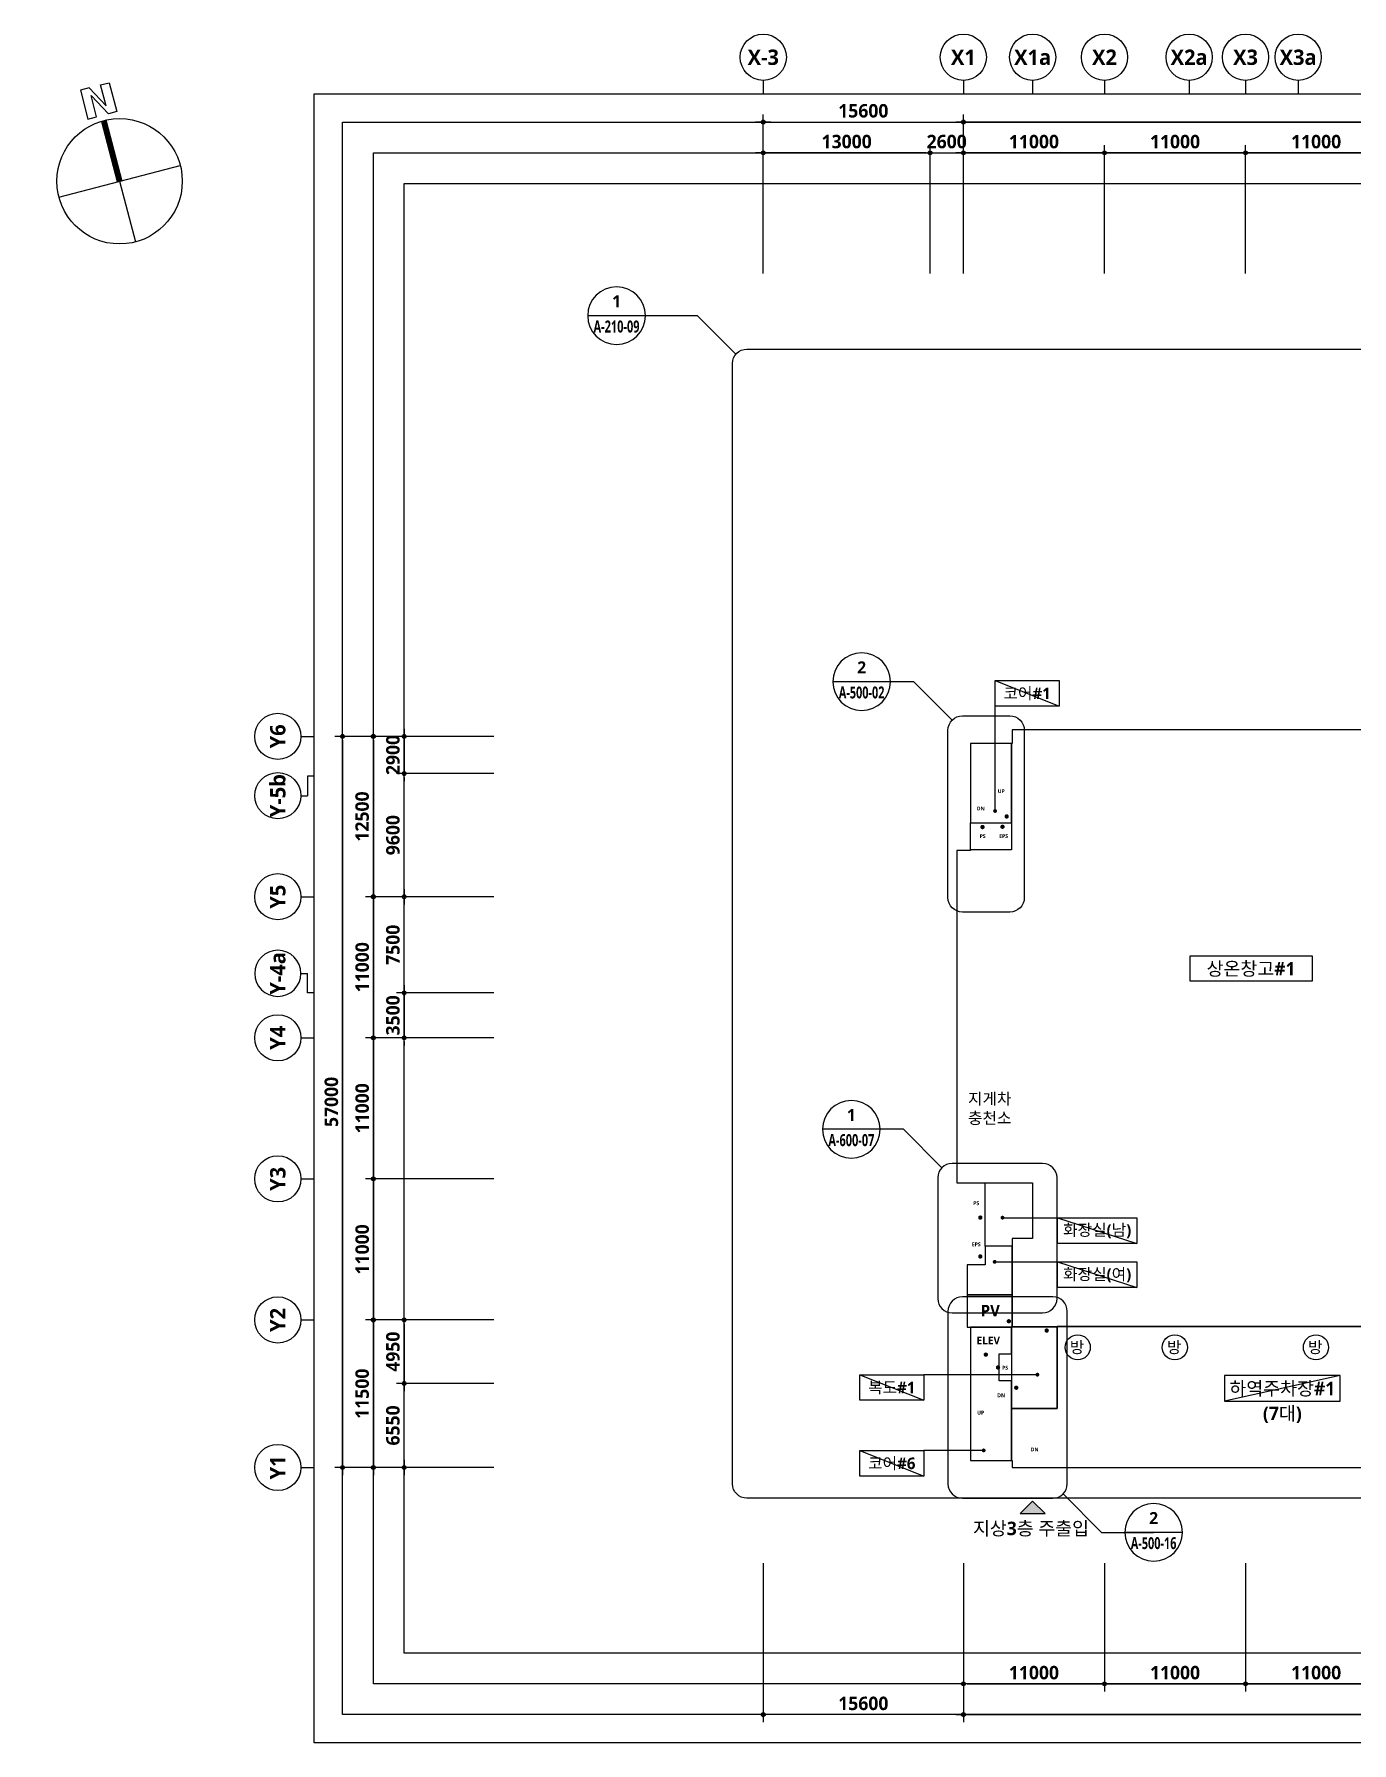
# Model space of a CAD drawing. Header units: millimetres. Extents: x 262941 to 188694772, y -170559 to 426415924.
# Drawn here: x 766941 to 869665, y 36445 to 169666 of the extents above; entities that cross this region are included whole.
import ezdxf
from ezdxf.enums import TextEntityAlignment as Align

# ---------------------------------------------------------------- set-up
doc = ezdxf.new("R2010")
doc.units = ezdxf.units.MM
doc.header["$LTSCALE"] = 400
doc.header["$MEASUREMENT"] = 0
doc.header["$PDSIZE"] = -10
doc.layers.get('0').update_dxf_attribs({"linetype": 'CONTINUOUS'})
doc.layers.get('Defpoints').update_dxf_attribs({"color": 153, "linetype": 'CONTINUOUS'})
for name, color, linetype in [('A-ANNO-ENT', 1, 'CONTINUOUS'), ('A-ANNO-GRA1', 7, 'CONTINUOUS'), ('A-ANNO-SYMB', 7, 'CONTINUOUS'), ('A-ANNO-TEXT1', 7, 'CONTINUOUS'), ('A-ANNO-TEXT2', 3, 'CONTINUOUS'), ('A-FLOR-MARK-ARCH', 1, 'CONTINUOUS'), ('A-ST-AXIS-BUB', 7, 'CONTINUOUS'), ('A-ST-AXIS-DIM', 7, 'CONTINUOUS'), ('AA-MKXS', 3, 'CONTINUOUS'), ('AA-MKXX', 3, 'CONTINUOUS'), ('X-SEC-종$0$A-ST-AXIS-BUB', 7, 'CONTINUOUS')]:
    doc.layers.add(name, color=color, linetype=linetype)
doc.layers.add('Defpoint', color=161, linetype='CONTINUOUS', plot=False)
doc.layers.add('면적', color=210, linetype='CONTINUOUS', plot=False)
doc.styles.add('2020음성 1차', font='')
doc.styles.add('SAMOO', font='romans.shx', dxfattribs={"bigfont": 'whgtxt.shx'})
doc.styles.add('SH_대대리576', font='')
doc.styles.add('SH_진천_나눔', font='')
doc.styles.get('2020음성 1차').set_extended_font_data('NanumGothic', bold=True)
doc.styles.get('SH_대대리576').set_extended_font_data('NanumGothic', bold=True)
doc.styles.get('SH_진천_나눔').set_extended_font_data('NanumGothic', bold=True)
doc.dimstyles.new('SHP 600', dxfattribs={"dimscale": 300, "dimtxt": 3.5, "dimasz": 1, "dimexe": 2, "dimexo": 2, "dimgap": 1, "dimtad": 1, "dimdec": 0, "dimzin": 0, "dimdsep": 46, "dimtxsty": 'SH_대대리576', "dimblk": 'DIMDOT', "dimcen": 0.09, "dimclrt": 3, "dimadec": 0, "dimazin": 1, "dimtfac": 1, "dimtdec": 0, "dimtix": 1, "dimtmove": 2, "dimatfit": 0, "dimldrblk": 'DIMDOT', "dimfxl": 1, "dimtolj": 1, "dimtzin": 0, "dimarcsym": 0})

# ---------------------------------------------------------------- blocks, each defined once
blk = doc.blocks.new('DIMDOT')
at = {"color": 0}
blk.add_line((-2, 0), (2, 0), dxfattribs=at)
for radius in [0.5, 0.25]:
    blk.add_circle((0, 0), radius, dxfattribs=at)
blk = doc.blocks.new('*D15')
at = {"layer": 'A-ST-AXIS-DIM', "color": 0, "lineweight": -2, "transparency": 16777216}
for p, q in [((839382, 151016), (839382, 163416)), ((944682, 162816), (839682, 162816)), ((944982, 151016), (944982, 163416))]:
    blk.add_line(p, q, dxfattribs=at)
at = {"layer": 'Defpoints', "color": 0, "transparency": 16777216}
for p in [(839382, 162816), (839382, 150416), (944982, 150416)]:
    blk.add_point(p, dxfattribs=at)
at = {"layer": 'A-ST-AXIS-DIM', "color": 0, "lineweight": -2, "transparency": 16777216, "xscale": 300, "yscale": 300, "zscale": 300, "rotation": 180}
blk.add_blockref('DIMDOT', (839382, 162816), dxfattribs=at)
at = {"layer": 'A-ST-AXIS-DIM', "color": 0, "lineweight": -2, "transparency": 16777216, "xscale": 300, "yscale": 300, "zscale": 300}
blk.add_blockref('DIMDOT', (944982, 162816), dxfattribs=at)
at = {"layer": 'A-ST-AXIS-DIM', "color": 3, "transparency": 16777216, "insert": (892182, 163687), "char_height": 1050, "attachment_point": 5, "style": 'SH_대대리576'}
blk.add_mtext('\\A1;105600', dxfattribs=at)
blk = doc.blocks.new('*D16')
at = {"layer": 'A-ST-AXIS-DIM', "color": 0, "lineweight": -2, "transparency": 16777216}
for p, q in [((839382, 151016), (839382, 161016)), ((850082, 160416), (839682, 160416)), ((850382, 151016), (850382, 161016))]:
    blk.add_line(p, q, dxfattribs=at)
at = {"layer": 'Defpoints', "color": 0, "transparency": 16777216}
for p in [(839382, 160416), (839382, 150416), (850382, 150416)]:
    blk.add_point(p, dxfattribs=at)
at = {"layer": 'A-ST-AXIS-DIM', "color": 0, "lineweight": -2, "transparency": 16777216, "xscale": 300, "yscale": 300, "zscale": 300, "rotation": 180}
blk.add_blockref('DIMDOT', (839382, 160416), dxfattribs=at)
at = {"layer": 'A-ST-AXIS-DIM', "color": 0, "lineweight": -2, "transparency": 16777216, "xscale": 300, "yscale": 300, "zscale": 300}
blk.add_blockref('DIMDOT', (850382, 160416), dxfattribs=at)
at = {"layer": 'A-ST-AXIS-DIM', "color": 3, "transparency": 16777216, "insert": (844882, 161283), "char_height": 1050, "attachment_point": 5, "style": 'SH_대대리576'}
blk.add_mtext('\\A1;11000', dxfattribs=at)
blk = doc.blocks.new('*D17')
at = {"layer": 'A-ST-AXIS-DIM', "color": 0, "lineweight": -2, "transparency": 16777216}
for p, q in [((850382, 151016), (850382, 161016)), ((861082, 160416), (850682, 160416)), ((861382, 151016), (861382, 161016))]:
    blk.add_line(p, q, dxfattribs=at)
at = {"layer": 'Defpoints', "color": 0, "transparency": 16777216}
for p in [(850382, 160416), (850382, 150416), (861382, 150416)]:
    blk.add_point(p, dxfattribs=at)
at = {"layer": 'A-ST-AXIS-DIM', "color": 0, "lineweight": -2, "transparency": 16777216, "xscale": 300, "yscale": 300, "zscale": 300, "rotation": 180}
blk.add_blockref('DIMDOT', (850382, 160416), dxfattribs=at)
at = {"layer": 'A-ST-AXIS-DIM', "color": 0, "lineweight": -2, "transparency": 16777216, "xscale": 300, "yscale": 300, "zscale": 300}
blk.add_blockref('DIMDOT', (861382, 160416), dxfattribs=at)
at = {"layer": 'A-ST-AXIS-DIM', "color": 3, "transparency": 16777216, "insert": (855882, 161283), "char_height": 1050, "attachment_point": 5, "style": 'SH_대대리576'}
blk.add_mtext('\\A1;11000', dxfattribs=at)
blk = doc.blocks.new('*D18')
at = {"layer": 'A-ST-AXIS-DIM', "color": 0, "lineweight": -2, "transparency": 16777216}
for p, q in [((861382, 151016), (861382, 161016)), ((872082, 160416), (861682, 160416)), ((872382, 151016), (872382, 161016))]:
    blk.add_line(p, q, dxfattribs=at)
at = {"layer": 'Defpoints', "color": 0, "transparency": 16777216}
for p in [(861382, 160416), (861382, 150416), (872382, 150416)]:
    blk.add_point(p, dxfattribs=at)
at = {"layer": 'A-ST-AXIS-DIM', "color": 0, "lineweight": -2, "transparency": 16777216, "xscale": 300, "yscale": 300, "zscale": 300, "rotation": 180}
blk.add_blockref('DIMDOT', (861382, 160416), dxfattribs=at)
at = {"layer": 'A-ST-AXIS-DIM', "color": 0, "lineweight": -2, "transparency": 16777216, "xscale": 300, "yscale": 300, "zscale": 300}
blk.add_blockref('DIMDOT', (872382, 160416), dxfattribs=at)
at = {"layer": 'A-ST-AXIS-DIM', "color": 3, "transparency": 16777216, "insert": (866882, 161283), "char_height": 1050, "attachment_point": 5, "style": 'SH_대대리576'}
blk.add_mtext('\\A1;11000', dxfattribs=at)
blk = doc.blocks.new('*D43')
at = {"layer": 'A-ST-AXIS-DIM', "color": 0, "lineweight": -2, "transparency": 16777216}
for p, q in [((802782, 114916), (790382, 114916)), ((790982, 114616), (790982, 58216)), ((802782, 57916), (790382, 57916))]:
    blk.add_line(p, q, dxfattribs=at)
at = {"layer": 'Defpoints', "color": 0, "transparency": 16777216}
for p in [(803382, 114916), (790982, 57916), (803382, 57916)]:
    blk.add_point(p, dxfattribs=at)
at = {"layer": 'A-ST-AXIS-DIM', "color": 0, "lineweight": -2, "transparency": 16777216, "xscale": 300, "yscale": 300, "zscale": 300}
for p, rotation in [((790982, 114916), 90), ((790982, 57916), 270)]:
    blk.add_blockref('DIMDOT', p, dxfattribs=dict(at, rotation=rotation))
at = {"layer": 'A-ST-AXIS-DIM', "color": 3, "transparency": 16777216, "insert": (790113, 86416), "char_height": 1050, "attachment_point": 5, "rotation": 90, "style": 'SH_대대리576'}
blk.add_mtext('\\A1;57000', dxfattribs=at)
blk = doc.blocks.new('*D44')
at = {"layer": 'A-ST-AXIS-DIM', "color": 0, "lineweight": -2, "transparency": 16777216}
for p, q in [((802782, 69416), (792782, 69416)), ((793382, 69116), (793382, 58216)), ((802782, 57916), (792782, 57916))]:
    blk.add_line(p, q, dxfattribs=at)
at = {"layer": 'Defpoints', "color": 0, "transparency": 16777216}
for p in [(803382, 69416), (793382, 57916), (803382, 57916)]:
    blk.add_point(p, dxfattribs=at)
at = {"layer": 'A-ST-AXIS-DIM', "color": 0, "lineweight": -2, "transparency": 16777216, "xscale": 300, "yscale": 300, "zscale": 300}
for p, rotation in [((793382, 69416), 90), ((793382, 57916), 270)]:
    blk.add_blockref('DIMDOT', p, dxfattribs=dict(at, rotation=rotation))
at = {"layer": 'A-ST-AXIS-DIM', "color": 3, "transparency": 16777216, "insert": (792513, 63666), "char_height": 1050, "attachment_point": 5, "rotation": 90, "style": 'SH_대대리576'}
blk.add_mtext('\\A1;11500', dxfattribs=at)
blk = doc.blocks.new('*D45')
at = {"layer": 'A-ST-AXIS-DIM', "color": 0, "lineweight": -2, "transparency": 16777216}
for p, q in [((802782, 80416), (792782, 80416)), ((793382, 80116), (793382, 69716)), ((802782, 69416), (792782, 69416))]:
    blk.add_line(p, q, dxfattribs=at)
at = {"layer": 'Defpoints', "color": 0, "transparency": 16777216}
for p in [(803382, 80416), (793382, 69416), (803382, 69416)]:
    blk.add_point(p, dxfattribs=at)
at = {"layer": 'A-ST-AXIS-DIM', "color": 0, "lineweight": -2, "transparency": 16777216, "xscale": 300, "yscale": 300, "zscale": 300}
for p, rotation in [((793382, 80416), 90), ((793382, 69416), 270)]:
    blk.add_blockref('DIMDOT', p, dxfattribs=dict(at, rotation=rotation))
at = {"layer": 'A-ST-AXIS-DIM', "color": 3, "transparency": 16777216, "insert": (792515, 74916), "char_height": 1050, "attachment_point": 5, "rotation": 90, "style": 'SH_대대리576'}
blk.add_mtext('\\A1;11000', dxfattribs=at)
blk = doc.blocks.new('*D46')
at = {"layer": 'A-ST-AXIS-DIM', "color": 0, "lineweight": -2, "transparency": 16777216}
for p, q in [((802782, 91416), (792782, 91416)), ((793382, 91116), (793382, 80716)), ((802782, 80416), (792782, 80416))]:
    blk.add_line(p, q, dxfattribs=at)
at = {"layer": 'Defpoints', "color": 0, "transparency": 16777216}
for p in [(803382, 91416), (793382, 80416), (803382, 80416)]:
    blk.add_point(p, dxfattribs=at)
at = {"layer": 'A-ST-AXIS-DIM', "color": 0, "lineweight": -2, "transparency": 16777216, "xscale": 300, "yscale": 300, "zscale": 300}
for p, rotation in [((793382, 91416), 90), ((793382, 80416), 270)]:
    blk.add_blockref('DIMDOT', p, dxfattribs=dict(at, rotation=rotation))
at = {"layer": 'A-ST-AXIS-DIM', "color": 3, "transparency": 16777216, "insert": (792515, 85916), "char_height": 1050, "attachment_point": 5, "rotation": 90, "style": 'SH_대대리576'}
blk.add_mtext('\\A1;11000', dxfattribs=at)
blk = doc.blocks.new('*D47')
at = {"layer": 'A-ST-AXIS-DIM', "color": 0, "lineweight": -2, "transparency": 16777216}
for p, q in [((802782, 102416), (792782, 102416)), ((793382, 102116), (793382, 91716)), ((802782, 91416), (792782, 91416))]:
    blk.add_line(p, q, dxfattribs=at)
at = {"layer": 'Defpoints', "color": 0, "transparency": 16777216}
for p in [(803382, 102416), (793382, 91416), (803382, 91416)]:
    blk.add_point(p, dxfattribs=at)
at = {"layer": 'A-ST-AXIS-DIM', "color": 0, "lineweight": -2, "transparency": 16777216, "xscale": 300, "yscale": 300, "zscale": 300}
for p, rotation in [((793382, 102416), 90), ((793382, 91416), 270)]:
    blk.add_blockref('DIMDOT', p, dxfattribs=dict(at, rotation=rotation))
at = {"layer": 'A-ST-AXIS-DIM', "color": 3, "transparency": 16777216, "insert": (792515, 96916), "char_height": 1050, "attachment_point": 5, "rotation": 90, "style": 'SH_대대리576'}
blk.add_mtext('\\A1;11000', dxfattribs=at)
blk = doc.blocks.new('*D48')
at = {"layer": 'A-ST-AXIS-DIM', "color": 0, "lineweight": -2, "transparency": 16777216}
for p, q in [((802782, 114916), (792782, 114916)), ((793382, 114616), (793382, 102716)), ((802782, 102416), (792782, 102416))]:
    blk.add_line(p, q, dxfattribs=at)
at = {"layer": 'Defpoints', "color": 0, "transparency": 16777216}
for p in [(803382, 114916), (793382, 102416), (803382, 102416)]:
    blk.add_point(p, dxfattribs=at)
at = {"layer": 'A-ST-AXIS-DIM', "color": 0, "lineweight": -2, "transparency": 16777216, "xscale": 300, "yscale": 300, "zscale": 300}
for p, rotation in [((793382, 114916), 90), ((793382, 102416), 270)]:
    blk.add_blockref('DIMDOT', p, dxfattribs=dict(at, rotation=rotation))
at = {"layer": 'A-ST-AXIS-DIM', "color": 3, "transparency": 16777216, "insert": (792511, 108666), "char_height": 1050, "attachment_point": 5, "rotation": 90, "style": 'SH_대대리576'}
blk.add_mtext('\\A1;12500', dxfattribs=at)
blk = doc.blocks.new('*D132')
at = {"layer": 'A-ST-AXIS-DIM', "color": 0, "lineweight": -2, "transparency": 16777216}
for p, q in [((839382, 50445), (839382, 40445)), ((850382, 50445), (850382, 40445)), ((839682, 41045), (850082, 41045))]:
    blk.add_line(p, q, dxfattribs=at)
at = {"layer": 'Defpoints', "color": 0, "transparency": 16777216}
for p in [(839382, 51045), (850382, 51045), (850382, 41045)]:
    blk.add_point(p, dxfattribs=at)
at = {"layer": 'A-ST-AXIS-DIM', "color": 0, "lineweight": -2, "transparency": 16777216, "xscale": 300, "yscale": 300, "zscale": 300, "rotation": 180}
blk.add_blockref('DIMDOT', (839382, 41045), dxfattribs=at)
at = {"layer": 'A-ST-AXIS-DIM', "color": 0, "lineweight": -2, "transparency": 16777216, "xscale": 300, "yscale": 300, "zscale": 300}
blk.add_blockref('DIMDOT', (850382, 41045), dxfattribs=at)
at = {"layer": 'A-ST-AXIS-DIM', "color": 3, "transparency": 16777216, "insert": (844882, 41912), "char_height": 1050, "attachment_point": 5, "style": 'SH_대대리576'}
blk.add_mtext('\\A1;11000', dxfattribs=at)
blk = doc.blocks.new('*D133')
at = {"layer": 'A-ST-AXIS-DIM', "color": 0, "lineweight": -2, "transparency": 16777216}
for p, q in [((850382, 50445), (850382, 40445)), ((861382, 50445), (861382, 40445)), ((850682, 41045), (861082, 41045))]:
    blk.add_line(p, q, dxfattribs=at)
at = {"layer": 'Defpoints', "color": 0, "transparency": 16777216}
for p in [(850382, 51045), (861382, 51045), (861382, 41045)]:
    blk.add_point(p, dxfattribs=at)
at = {"layer": 'A-ST-AXIS-DIM', "color": 0, "lineweight": -2, "transparency": 16777216, "xscale": 300, "yscale": 300, "zscale": 300, "rotation": 180}
blk.add_blockref('DIMDOT', (850382, 41045), dxfattribs=at)
at = {"layer": 'A-ST-AXIS-DIM', "color": 0, "lineweight": -2, "transparency": 16777216, "xscale": 300, "yscale": 300, "zscale": 300}
blk.add_blockref('DIMDOT', (861382, 41045), dxfattribs=at)
at = {"layer": 'A-ST-AXIS-DIM', "color": 3, "transparency": 16777216, "insert": (855882, 41912), "char_height": 1050, "attachment_point": 5, "style": 'SH_대대리576'}
blk.add_mtext('\\A1;11000', dxfattribs=at)
blk = doc.blocks.new('*D134')
at = {"layer": 'A-ST-AXIS-DIM', "color": 0, "lineweight": -2, "transparency": 16777216}
for p, q in [((861382, 50445), (861382, 40445)), ((872382, 50445), (872382, 40445)), ((861682, 41045), (872082, 41045))]:
    blk.add_line(p, q, dxfattribs=at)
at = {"layer": 'Defpoints', "color": 0, "transparency": 16777216}
for p in [(861382, 51045), (872382, 51045), (872382, 41045)]:
    blk.add_point(p, dxfattribs=at)
at = {"layer": 'A-ST-AXIS-DIM', "color": 0, "lineweight": -2, "transparency": 16777216, "xscale": 300, "yscale": 300, "zscale": 300, "rotation": 180}
blk.add_blockref('DIMDOT', (861382, 41045), dxfattribs=at)
at = {"layer": 'A-ST-AXIS-DIM', "color": 0, "lineweight": -2, "transparency": 16777216, "xscale": 300, "yscale": 300, "zscale": 300}
blk.add_blockref('DIMDOT', (872382, 41045), dxfattribs=at)
at = {"layer": 'A-ST-AXIS-DIM', "color": 3, "transparency": 16777216, "insert": (866882, 41912), "char_height": 1050, "attachment_point": 5, "style": 'SH_대대리576'}
blk.add_mtext('\\A1;11000', dxfattribs=at)
blk = doc.blocks.new('*D141')
at = {"layer": 'A-ST-AXIS-DIM', "color": 0, "lineweight": -2, "transparency": 16777216}
for p, q in [((839382, 50445), (839382, 38045)), ((938382, 50445), (938382, 38045)), ((839682, 38645), (938082, 38645))]:
    blk.add_line(p, q, dxfattribs=at)
at = {"layer": 'Defpoints', "color": 0, "transparency": 16777216}
for p in [(839382, 51045), (938382, 51045), (938382, 38645)]:
    blk.add_point(p, dxfattribs=at)
at = {"layer": 'A-ST-AXIS-DIM', "color": 0, "lineweight": -2, "transparency": 16777216, "xscale": 300, "yscale": 300, "zscale": 300, "rotation": 180}
blk.add_blockref('DIMDOT', (839382, 38645), dxfattribs=at)
at = {"layer": 'A-ST-AXIS-DIM', "color": 0, "lineweight": -2, "transparency": 16777216, "xscale": 300, "yscale": 300, "zscale": 300}
blk.add_blockref('DIMDOT', (938382, 38645), dxfattribs=at)
at = {"layer": 'A-ST-AXIS-DIM', "color": 3, "transparency": 16777216, "insert": (888882, 39515), "char_height": 1050, "attachment_point": 5, "style": 'SH_대대리576'}
blk.add_mtext('\\A1;99000', dxfattribs=at)
blk = doc.blocks.new('dr-sy-018-D-M')
at = {"layer": 'A-ANNO-SYMB'}
for p, q in [((-1, 16.4), (-2.5, 16.4)), ((-2.5, 16.4), (-2.5, 11.4)), ((-1, 16.4), (1, 12.8)), ((-1, 15.09), (1.05, 11.4)), ((-1, 11.4), (-1, 15.09)), ((1, 12.8), (1, 16.4)), ((1, 16.4), (2.5, 16.4)), ((2.5, 16.4), (2.5, 11.4)), ((-2.5, 11.4), (-1, 11.4)), ((2.5, 11.4), (1.05, 11.4)), ((-10.5, 0), (10.5, 0)), ((0, 0), (0, -10.5))]:
    blk.add_line(p, q, dxfattribs=at)
at = {"layer": 'A-ANNO-SYMB', "const_width": 1}
blk.add_lwpolyline([(0, 10.5), (0, 0)], dxfattribs=at)
at = {"layer": 'A-ANNO-SYMB'}
blk.add_circle((0, 0), 10.5, dxfattribs=at)
blk = doc.blocks.new('A-ST-AXIS-BUB-1')
at = {"layer": 'A-ST-AXIS-BUB'}
blk.add_line((0, 350), (0, 0), dxfattribs=at)
blk.add_circle((0, 950), 600, dxfattribs=at)
blk = doc.blocks.new('A-ST-AXIS-BUB-2')
at = {"layer": 'X-SEC-종$0$A-ST-AXIS-BUB'}
blk.add_line((1800, 1050, -103000), (1800, 525, -103000), dxfattribs=at)
at = {"layer": 'X-SEC-종$0$A-ST-AXIS-BUB', "elevation": -103000}
blk.add_lwpolyline([(3323, 0), (3323, 525), (1800, 525)], dxfattribs=at)
at = {"layer": 'X-SEC-종$0$A-ST-AXIS-BUB'}
blk.add_circle((1800, 2850, -103000), 1800, dxfattribs=at)
blk = doc.blocks.new('*U168')
at = {"layer": 'AA-MKXS', "color": 3, "linetype": 'Continuous', "ltscale": 5}
blk.add_line((-5.999976, 0), (5.999976, 0), dxfattribs=at)
blk.add_circle((0, 0), 5.999976, dxfattribs=at)
at = {"layer": 'AA-MKXS', "style": 'SAMOO', "width": 0.85}
blk.add_attdef('ViewNUM', text='', height=2.5, dxfattribs=at).set_placement((0, 1), align=Align.BOTTOM_CENTER)
blk.add_attdef('SheetNUM', text='', height=2.5, dxfattribs=at).set_placement((0, -1), align=Align.TOP_CENTER)
blk = doc.blocks.new('*D174')
at = {"layer": 'A-ST-AXIS-DIM', "color": 0, "lineweight": -2, "transparency": 16777216}
for p, q in [((823782, 151016), (823782, 163416)), ((824082, 162816), (839082, 162816)), ((839382, 151016), (839382, 163416))]:
    blk.add_line(p, q, dxfattribs=at)
at = {"layer": 'Defpoints', "color": 0, "transparency": 16777216}
for p in [(839382, 162816), (823782, 150416), (839382, 150416)]:
    blk.add_point(p, dxfattribs=at)
at = {"layer": 'A-ST-AXIS-DIM', "color": 0, "lineweight": -2, "transparency": 16777216, "xscale": 300, "yscale": 300, "zscale": 300, "rotation": 180}
blk.add_blockref('DIMDOT', (823782, 162816), dxfattribs=at)
at = {"layer": 'A-ST-AXIS-DIM', "color": 0, "lineweight": -2, "transparency": 16777216, "xscale": 300, "yscale": 300, "zscale": 300}
blk.add_blockref('DIMDOT', (839382, 162816), dxfattribs=at)
at = {"layer": 'A-ST-AXIS-DIM', "color": 3, "transparency": 16777216, "insert": (831582, 163687), "char_height": 1050, "attachment_point": 5, "style": 'SH_대대리576'}
blk.add_mtext('\\A1;15600', dxfattribs=at)
blk = doc.blocks.new('*D175')
at = {"layer": 'A-ST-AXIS-DIM', "color": 0, "lineweight": -2, "transparency": 16777216}
for p, q in [((823782, 50445), (823782, 38045)), ((839382, 50445), (839382, 38045)), ((839082, 38645), (824082, 38645))]:
    blk.add_line(p, q, dxfattribs=at)
at = {"layer": 'Defpoints', "color": 0, "transparency": 16777216}
for p in [(823782, 51045), (839382, 51045), (823782, 38645)]:
    blk.add_point(p, dxfattribs=at)
at = {"layer": 'A-ST-AXIS-DIM', "color": 0, "lineweight": -2, "transparency": 16777216, "xscale": 300, "yscale": 300, "zscale": 300, "rotation": 180}
blk.add_blockref('DIMDOT', (823782, 38645), dxfattribs=at)
at = {"layer": 'A-ST-AXIS-DIM', "color": 0, "lineweight": -2, "transparency": 16777216, "xscale": 300, "yscale": 300, "zscale": 300}
blk.add_blockref('DIMDOT', (839382, 38645), dxfattribs=at)
at = {"layer": 'A-ST-AXIS-DIM', "color": 3, "transparency": 16777216, "insert": (831582, 39515), "char_height": 1050, "attachment_point": 5, "style": 'SH_대대리576'}
blk.add_mtext('\\A1;15600', dxfattribs=at)
blk = doc.blocks.new('*D209')
at = {"layer": 'A-ST-AXIS-DIM', "color": 0, "lineweight": -2, "transparency": 16777216}
for p, q in [((802782, 94916), (795182, 94916)), ((795782, 95216), (795782, 95516)), ((795782, 94916), (795782, 91416)), ((802782, 91416), (795182, 91416)), ((795782, 91116), (795782, 90816))]:
    blk.add_line(p, q, dxfattribs=at)
at = {"layer": 'Defpoints', "color": 0, "transparency": 16777216}
for p in [(803382, 94916), (795782, 91416), (803382, 91416)]:
    blk.add_point(p, dxfattribs=at)
at = {"layer": 'A-ST-AXIS-DIM', "color": 0, "lineweight": -2, "transparency": 16777216, "xscale": 300, "yscale": 300, "zscale": 300}
for p, rotation in [((795782, 94916), 270), ((795782, 91416), 90)]:
    blk.add_blockref('DIMDOT', p, dxfattribs=dict(at, rotation=rotation))
at = {"layer": 'A-ST-AXIS-DIM', "color": 3, "transparency": 16777216, "insert": (794911, 93166), "char_height": 1050, "attachment_point": 5, "rotation": 90, "style": 'SH_대대리576'}
blk.add_mtext('\\A1;3500', dxfattribs=at)
blk = doc.blocks.new('*D210')
at = {"layer": 'A-ST-AXIS-DIM', "color": 0, "lineweight": -2, "transparency": 16777216}
for p, q in [((802782, 102416), (795182, 102416)), ((795782, 95216), (795782, 102116)), ((802782, 94916), (795182, 94916))]:
    blk.add_line(p, q, dxfattribs=at)
at = {"layer": 'Defpoints', "color": 0, "transparency": 16777216}
for p in [(795782, 102416), (803382, 102416), (803382, 94916)]:
    blk.add_point(p, dxfattribs=at)
at = {"layer": 'A-ST-AXIS-DIM', "color": 0, "lineweight": -2, "transparency": 16777216, "xscale": 300, "yscale": 300, "zscale": 300}
for p, rotation in [((795782, 102416), 90), ((795782, 94916), 270)]:
    blk.add_blockref('DIMDOT', p, dxfattribs=dict(at, rotation=rotation))
at = {"layer": 'A-ST-AXIS-DIM', "color": 3, "transparency": 16777216, "insert": (794913, 98666), "char_height": 1050, "attachment_point": 5, "rotation": 90, "style": 'SH_대대리576'}
blk.add_mtext('\\A1;7500', dxfattribs=at)
blk = doc.blocks.new('*D218')
at = {"layer": 'A-ST-AXIS-DIM', "color": 0, "lineweight": -2, "transparency": 16777216}
for p, q in [((836482, 160416), (836182, 160416)), ((836782, 151016), (836782, 161016)), ((836782, 160416), (839382, 160416)), ((839382, 151016), (839382, 161016)), ((839682, 160416), (839982, 160416))]:
    blk.add_line(p, q, dxfattribs=at)
at = {"layer": 'Defpoints', "color": 0, "transparency": 16777216}
for p in [(839382, 160416), (836782, 150416), (839382, 150416)]:
    blk.add_point(p, dxfattribs=at)
at = {"layer": 'A-ST-AXIS-DIM', "color": 0, "lineweight": -2, "transparency": 16777216, "xscale": 300, "yscale": 300, "zscale": 300}
blk.add_blockref('DIMDOT', (836782, 160416), dxfattribs=at)
at = {"layer": 'A-ST-AXIS-DIM', "color": 0, "lineweight": -2, "transparency": 16777216, "xscale": 300, "yscale": 300, "zscale": 300, "rotation": 180}
blk.add_blockref('DIMDOT', (839382, 160416), dxfattribs=at)
at = {"layer": 'A-ST-AXIS-DIM', "color": 3, "transparency": 16777216, "insert": (838082, 161287), "char_height": 1050, "attachment_point": 5, "style": 'SH_대대리576'}
blk.add_mtext('\\A1;2600', dxfattribs=at)
blk = doc.blocks.new('*D219')
at = {"layer": 'A-ST-AXIS-DIM', "color": 0, "lineweight": -2, "transparency": 16777216}
for p, q in [((823782, 151016), (823782, 161016)), ((836482, 160416), (824082, 160416)), ((836782, 151016), (836782, 161016))]:
    blk.add_line(p, q, dxfattribs=at)
at = {"layer": 'Defpoints', "color": 0, "transparency": 16777216}
for p in [(823782, 160416), (823782, 150416), (836782, 150416)]:
    blk.add_point(p, dxfattribs=at)
at = {"layer": 'A-ST-AXIS-DIM', "color": 0, "lineweight": -2, "transparency": 16777216, "xscale": 300, "yscale": 300, "zscale": 300, "rotation": 180}
blk.add_blockref('DIMDOT', (823782, 160416), dxfattribs=at)
at = {"layer": 'A-ST-AXIS-DIM', "color": 0, "lineweight": -2, "transparency": 16777216, "xscale": 300, "yscale": 300, "zscale": 300}
blk.add_blockref('DIMDOT', (836782, 160416), dxfattribs=at)
at = {"layer": 'A-ST-AXIS-DIM', "color": 3, "transparency": 16777216, "insert": (830282, 161288), "char_height": 1050, "attachment_point": 5, "style": 'SH_대대리576'}
blk.add_mtext('\\A1;13000', dxfattribs=at)
blk = doc.blocks.new('*D220')
at = {"layer": 'A-ST-AXIS-DIM', "color": 0, "lineweight": -2, "transparency": 16777216}
for p, q in [((802782, 112016), (795182, 112016)), ((795782, 102716), (795782, 111716)), ((802782, 102416), (795182, 102416))]:
    blk.add_line(p, q, dxfattribs=at)
at = {"layer": 'Defpoints', "color": 0, "transparency": 16777216}
for p in [(795782, 112016), (803382, 112016), (803382, 102416)]:
    blk.add_point(p, dxfattribs=at)
at = {"layer": 'A-ST-AXIS-DIM', "color": 0, "lineweight": -2, "transparency": 16777216, "xscale": 300, "yscale": 300, "zscale": 300}
for p, rotation in [((795782, 112016), 90), ((795782, 102416), 270)]:
    blk.add_blockref('DIMDOT', p, dxfattribs=dict(at, rotation=rotation))
at = {"layer": 'A-ST-AXIS-DIM', "color": 3, "transparency": 16777216, "insert": (794911, 107216), "char_height": 1050, "attachment_point": 5, "rotation": 90, "style": 'SH_대대리576'}
blk.add_mtext('\\A1;9600', dxfattribs=at)
blk = doc.blocks.new('*D221')
at = {"layer": 'A-ST-AXIS-DIM', "color": 0, "lineweight": -2, "transparency": 16777216}
for p, q in [((802782, 114916), (795182, 114916)), ((795782, 115216), (795782, 115516)), ((795782, 114916), (795782, 112016)), ((802782, 112016), (795182, 112016)), ((795782, 111716), (795782, 111416))]:
    blk.add_line(p, q, dxfattribs=at)
at = {"layer": 'Defpoints', "color": 0, "transparency": 16777216}
for p in [(803382, 114916), (795782, 112016), (803382, 112016)]:
    blk.add_point(p, dxfattribs=at)
at = {"layer": 'A-ST-AXIS-DIM', "color": 0, "lineweight": -2, "transparency": 16777216, "xscale": 300, "yscale": 300, "zscale": 300}
for p, rotation in [((795782, 114916), 270), ((795782, 112016), 90)]:
    blk.add_blockref('DIMDOT', p, dxfattribs=dict(at, rotation=rotation))
at = {"layer": 'A-ST-AXIS-DIM', "color": 3, "transparency": 16777216, "insert": (794911, 113466), "char_height": 1050, "attachment_point": 5, "rotation": 90, "style": 'SH_대대리576'}
blk.add_mtext('\\A1;2900', dxfattribs=at)
blk = doc.blocks.new('*D222')
at = {"layer": 'A-ST-AXIS-DIM', "color": 0, "lineweight": -2, "transparency": 16777216}
for p, q in [((802782, 64466), (795182, 64466)), ((795782, 58216), (795782, 64166)), ((802782, 57916), (795182, 57916))]:
    blk.add_line(p, q, dxfattribs=at)
at = {"layer": 'Defpoints', "color": 0, "transparency": 16777216}
for p in [(795782, 64466), (803382, 64466), (803382, 57916)]:
    blk.add_point(p, dxfattribs=at)
at = {"layer": 'A-ST-AXIS-DIM', "color": 0, "lineweight": -2, "transparency": 16777216, "xscale": 300, "yscale": 300, "zscale": 300}
for p, rotation in [((795782, 64466), 90), ((795782, 57916), 270)]:
    blk.add_blockref('DIMDOT', p, dxfattribs=dict(at, rotation=rotation))
at = {"layer": 'A-ST-AXIS-DIM', "color": 3, "transparency": 16777216, "insert": (794911, 61191), "char_height": 1050, "attachment_point": 5, "rotation": 90, "style": 'SH_대대리576'}
blk.add_mtext('\\A1;6550', dxfattribs=at)
blk = doc.blocks.new('*D223')
at = {"layer": 'A-ST-AXIS-DIM', "color": 0, "lineweight": -2, "transparency": 16777216}
for p, q in [((802782, 69416), (795182, 69416)), ((795782, 69116), (795782, 64766)), ((802782, 64466), (795182, 64466))]:
    blk.add_line(p, q, dxfattribs=at)
at = {"layer": 'Defpoints', "color": 0, "transparency": 16777216}
for p in [(803382, 69416), (795782, 64466), (803382, 64466)]:
    blk.add_point(p, dxfattribs=at)
at = {"layer": 'A-ST-AXIS-DIM', "color": 0, "lineweight": -2, "transparency": 16777216, "xscale": 300, "yscale": 300, "zscale": 300}
for p, rotation in [((795782, 69416), 90), ((795782, 64466), 270)]:
    blk.add_blockref('DIMDOT', p, dxfattribs=dict(at, rotation=rotation))
at = {"layer": 'A-ST-AXIS-DIM', "color": 3, "transparency": 16777216, "insert": (794911, 66941), "char_height": 1050, "attachment_point": 5, "rotation": 90, "style": 'SH_대대리576'}
blk.add_mtext('\\A1;4950', dxfattribs=at)
blk = doc.blocks.new('G$CF9371588')
blk.add_line((7800, 10975, 103000), (4300, 10975, 103000))
at = {"layer": '면적'}
for p, q in [((100000, 12500, 103000), (100000, 22200, 103000)), ((66500, 0, 103000), (66500, 11000, 103000))]:
    blk.add_line(p, q, dxfattribs=at)
for points in [[(100000, 26500), (100000, 48025), (98950, 48025), (98950, 48150), (95750, 48150), (95750, 56450), (95700, 56450), (95700, 57500), (44500, 57500), (44500, 57000), (43950, 57000), (43950, 56450), (43950, 48150), (40750, 48150), (40750, 56450), (40700, 56450), (40700, 57500), (4300, 57500), (4300, 56450), (4250, 56450), (4250, 48150), (1050, 48150), (1050, 48100), (0, 48100), (0, 22200), (2200, 22200), (5900, 22200), (5900, 17860), (4300, 17860), (4300, 10975), (7800, 10975), (7800, 11000), (38300, 11000), (38300, 10900), (44000, 10900), (44000, 11000), (66500, 11000), (66500, 26500)], [(40750, 56450), (43950, 56450), (43950, 50250), (40750, 50250)], [(40750, 50250), (43950, 50250), (43950, 48150), (40750, 48150)], [(2200, 17260), (2200, 22200), (5900, 22200), (5900, 17860), (4300, 17860), (4300, 17260)], [(2200, 17260), (2200, 15800), (800, 15800), (800, 13450), (4300, 13450), (4300, 17260), (2200, 17260)], [(800, 13450), (800, 10950), (1050, 10950), (4300, 10950), (4300, 13450)], [(4250, 8850), (4250, 10950), (1050, 10950), (1050, 550), (4250, 550), (4250, 6750), (3300, 6750), (3300, 8850)], [(4250, 4600), (4250, 550), (4300, 550), (4300, 0), (40700, 0), (40700, 550), (40750, 550), (40750, 4600), (38300, 4600), (38300, 11000), (7800, 11000), (7800, 4600)], [(4300, 10975), (4300, 10950), (4250, 10950), (4250, 8850), (4250, 8850), (4250, 6750), (4250, 6750), (4250, 4600), (7800, 4600), (7800, 10975)], [(38300, 10900), (38300, 4600), (40750, 4600), (40750, 8850), (40750, 8850), (40750, 8850), (40750, 8850), (40750, 10900)], [(40750, 10900), (44000, 10900), (44000, 8850), (40750, 8850)], [(43950, 0), (43950, 8850), (44000, 8850), (44000, 11000), (93300, 11000), (93300, 4602), (95750, 4602), (95750, 0)], [(93300, 10900), (93300, 4602), (95700, 4602), (95700, 4602), (95750, 4602), (95750, 8850), (99000, 8850), (99000, 8850), (99000, 9000), (99000, 10900)], [(40750, 8850), (43950, 8850), (43950, 6750), (40750, 6750)], [(98950, 6750), (95750, 6750), (95750, 8850), (98950, 8850)], [(40750, 6750), (43950, 6750), (43950, 550), (40750, 550)], [(98950, 550), (95750, 550), (95750, 6750), (98950, 6750)]]:
    blk.add_lwpolyline(points, close=True, dxfattribs=at)
at = {"layer": '면적', "elevation": 103000}
for points in [[(1050, 50250), (4250, 50250), (4250, 56450), (1050, 56450)], [(98950, 50250), (95750, 50250), (95750, 56450), (98950, 56450)], [(1050, 50250), (4250, 50250), (4250, 48150), (1050, 48150)], [(95750, 50250), (98950, 50250), (98950, 48150), (95750, 48150)], [(66500, 11000), (66500, 26500), (100000, 26500), (100000, 22200), (106350, 22200), (106350, 12500), (100000, 12500), (100000, 10900), (93300, 10900), (93300, 11000)], [(66500, 11000), (66500, 0), (95750, 0), (95750, 4602), (93300, 4602), (93300, 11000)], [(3300, 8850), (4250, 8850), (4250, 6750), (3300, 6750)]]:
    blk.add_lwpolyline(points, close=True, dxfattribs=at)
at = {"layer": '면적'}
for points in [[(43950, 48150), (44200, 48150), (44200, 44500), (44500, 44500), (44500, 11000)], [(7800, 11000), (38300, 11000)], [(7800, 11000), (38300, 11000)], [(93300, 11000), (45000, 11000)]]:
    blk.add_lwpolyline(points, dxfattribs=at)

msp = doc.modelspace()

# ---------------------------------------------------------------- hatches: boundary and pattern name
at = {"layer": 'A-ANNO-ENT'}
msp.add_hatch(color=256, dxfattribs=at).paths.add_polyline_path([(845749.6, 54327.4), (843813.6, 54327.4), (844781.6, 55295.4)])

# ---------------------------------------------------------------- linework, layer by layer
msp.add_lwpolyline([(843813.6, 54327.4), (845749.6, 54327.4), (844781.6, 55295.4)], close=True, dxfattribs=at)
at = {"layer": 'A-ANNO-GRA1'}
for points in [[(846851.8, 117278.6), (841851.8, 117278.6), (841851.8, 119278.6), (846851.8, 119278.6)], [(857060.9, 97818.5), (866560.9, 97818.5), (866560.9, 95818.5), (857060.9, 95818.5)], [(852912.7, 75389.2), (846712.7, 75389.2), (846712.7, 77389.2), (852912.7, 77389.2)], [(852912.7, 71943.3), (846712.7, 71943.3), (846712.7, 73943.3), (852912.7, 73943.3)], [(836300.7, 63148.9), (831300.7, 63148.9), (831300.7, 65148.9), (836300.7, 65148.9)], [(859748.5, 63083.1), (868748.5, 63083.1), (868748.5, 65083.1), (859748.5, 65083.1)], [(836300.7, 57244.9), (831300.7, 57244.9), (831300.7, 59244.9), (836300.7, 59244.9)]]:
    msp.add_lwpolyline(points, close=True, dxfattribs=at)
for points in [[(841851.8, 109100.9), (841851.8, 117278.6)], [(842430.8, 77389.2), (846712.7, 77389.2)], [(841824.6, 73943.3), (846712.7, 73943.3)], [(845151.9, 65148.9), (836300.7, 65148.9)], [(840964.7, 59244.9), (836300.7, 59244.9)]]:
    msp.add_lwpolyline(points, dxfattribs=at)
at = {"layer": 'A-ANNO-GRA1', "const_width": 150}
for points in [[(841776.8, 109100.9, 1), (841926.8, 109100.9, 1)], [(842355.8, 77389.2, 1), (842505.8, 77389.2, 1)], [(841749.6, 73943.3, 1), (841899.6, 73943.3, 1)], [(845151.9, 65073.9, 1), (845151.9, 65223.9, 1)], [(840964.7, 59169.9, 1), (840964.7, 59319.9, 1)]]:
    msp.add_lwpolyline(points, format="xyb", close=True, dxfattribs=at)
at = {"layer": 'A-ANNO-GRA1'}
for centre in [(848297.3, 67280.3), (855868.7, 67280.3), (866868.7, 67280.3)]:
    msp.add_circle(centre, 979.8, dxfattribs=at)
at = {"layer": 'A-FLOR-MARK-ARCH', "const_width": 168.8}
for points in [[(840787.9, 107847, 1), (840956.7, 107847, 1)], [(842345.6, 107868.8, 1), (842514.3, 107868.8, 1)], [(842672.4, 108676.3, 1), (842841.1, 108676.3, 1)], [(840619.1, 77395.6, 1), (840787.9, 77395.6, 1)], [(840619.1, 74366.3, 1), (840787.9, 74366.3, 1)], [(842841.3, 69315.3, 1), (843010.1, 69315.3, 1)], [(845791.9, 68590.2, 1), (845960.6, 68590.2, 1)], [(841047.4, 66711.3, 1), (841216.2, 66711.3, 1)], [(841997.4, 65716.3, 1), (842166.2, 65716.3, 1)], [(843420.4, 64133.9, 1), (843589.1, 64133.9, 1)]]:
    msp.add_lwpolyline(points, format="xyb", close=True, dxfattribs=at)
at = {"layer": 'AA-MKXX', "lineweight": -2}
for points in [[(821654, 144725.1), (818661.1, 147718.1), (814592.8, 147718.1)], [(838511.3, 116186.8), (835518.4, 119179.8), (831450.1, 119179.8)], [(837711.3, 81286.8), (834718.4, 84279.8), (830650.1, 84279.8)], [(847152.3, 55845.8), (850145.3, 52852.9), (854213.5, 52852.9)]]:
    msp.add_lwpolyline(points, dxfattribs=at)
at = {"layer": 'AA-MKXX'}
for points in [[(888316.8, 145116.3, -0.41421356), (889441.8, 143991.3), (889441.8, 56641.3, -0.41421356), (888316.8, 55516.3), (822506.8, 55516.3, -0.41421356), (821381.8, 56641.3), (821381.8, 143991.3, -0.41421356), (822506.8, 145116.3)], [(843006.8, 116516.3, -0.41421356), (844131.8, 115391.3), (844131.8, 102341.3, -0.41421356), (843006.8, 101216.3), (839306.8, 101216.3, -0.41421356), (838181.8, 102341.3), (838181.8, 115391.3, -0.41421356), (839306.8, 116516.3)], [(845556.8, 69966.3, 0.41421356), (846681.8, 71091.3), (846681.8, 80491.3, 0.41421356), (845556.8, 81616.3), (838506.8, 81616.3, 0.41421356), (837381.8, 80491.3), (837381.8, 71091.3, 0.41421356), (838506.8, 69966.3)], [(846356.8, 55516.3, 0.41421356), (847481.8, 56641.3), (847481.8, 70091.3, 0.41421356), (846356.8, 71216.3), (839306.8, 71216.3, 0.41421356), (838181.8, 70091.3), (838181.8, 56641.3, 0.41421356), (839306.8, 55516.3)]]:
    msp.add_lwpolyline(points, format="xyb", close=True, dxfattribs=at)
at = {"layer": 'Defpoint'}
for p, q in [((841851.8, 119278.6), (846851.8, 117278.6)), ((846712.7, 77389.2), (852912.7, 75389.2)), ((846712.7, 73943.3), (852912.7, 71943.3)), ((831300.7, 65148.9), (836300.7, 63148.9)), ((868748.5, 65083.1), (859748.5, 63083.1)), ((831300.7, 59244.9), (836300.7, 57244.9))]:
    msp.add_line(p, q, dxfattribs=at)
for points in [[(959981.8, 36444.9), (788781.8, 36444.9), (788781.8, 165016.3), (959981.8, 165016.3)], [(957781.8, 38644.9), (790981.8, 38644.9), (790981.8, 162816.3), (957781.8, 162816.3)], [(955381.8, 41044.9), (793381.8, 41044.9), (793381.8, 160416.3), (955381.8, 160416.3)], [(952981.8, 43444.9), (795781.8, 43444.9), (795781.8, 158016.3), (952981.8, 158016.3)]]:
    msp.add_lwpolyline(points, close=True, dxfattribs=at)

# ---------------------------------------------------------------- block references
at = {"xscale": 465.6960000000489, "yscale": 465.6960000000489, "zscale": 465.6960000000489, "rotation": 14.62512501076412}
msp.add_blockref('dr-sy-018-D-M', (773600, 158200), dxfattribs=at)
ref = msp.add_blockref('*U168', (812342.8, 147718.1), dxfattribs=dict(xscale=-375.0015000059622, yscale=375.0015000059622, zscale=375.0015000059622))
ref.add_attrib('SheetNUM', 'A-210-09', dxfattribs={"layer": 'AA-MKXS', "height": 937.5, "style": '2020음성 1차', "width": 0.7}).set_placement((812342.8, 147343.1), align=Align.TOP_CENTER)
ref.add_attrib('ViewNUM', '1', dxfattribs={"layer": 'AA-MKXS', "height": 937.5, "style": '2020음성 1차'}).set_placement((812342.8, 148093.1), align=Align.BOTTOM_CENTER)
ref = msp.add_blockref('*U168', (831450.1, 119179.8), dxfattribs=dict(xscale=-375.0015000059622, yscale=375.0015000059622, zscale=375.0015000059622))
ref.add_attrib('SheetNUM', 'A-500-02', dxfattribs={"layer": 'AA-MKXS', "height": 930, "style": '2020음성 1차', "width": 0.7}).set_placement((831450.1, 118804.8, 103000), align=Align.TOP_CENTER)
ref.add_attrib('ViewNUM', '2', dxfattribs={"layer": 'AA-MKXS', "height": 930, "style": '2020음성 1차'}).set_placement((831450.1, 119554.8, 103000), align=Align.BOTTOM_CENTER)
msp.add_blockref('G$CF9371588', (838881.8, 57916.3))
ref = msp.add_blockref('*U168', (830650.1, 84279.8), dxfattribs=dict(xscale=-375.0015000059622, yscale=375.0015000059622, zscale=375.0015000059622))
ref.add_attrib('SheetNUM', 'A-600-07', dxfattribs={"layer": 'AA-MKXS', "height": 937.5, "style": '2020음성 1차', "width": 0.7}).set_placement((830650.1, 83904.8), align=Align.TOP_CENTER)
ref.add_attrib('ViewNUM', '1', dxfattribs={"layer": 'AA-MKXS', "height": 937.5, "style": '2020음성 1차'}).set_placement((830650.1, 84654.8), align=Align.BOTTOM_CENTER)
ref = msp.add_blockref('*U168', (854213.5, 52852.9), dxfattribs=dict(xscale=-375.0015000059622, yscale=375.0015000059622, zscale=375.0015000059622))
ref.add_attrib('SheetNUM', 'A-500-16', dxfattribs={"layer": 'AA-MKXS', "height": 930, "style": '2020음성 1차', "width": 0.7}).set_placement((854213.5, 52477.9), align=Align.TOP_CENTER)
ref.add_attrib('ViewNUM', '2', dxfattribs={"layer": 'AA-MKXS', "height": 930, "style": '2020음성 1차'}).set_placement((854213.5, 53227.9), align=Align.BOTTOM_CENTER)
at = {"layer": 'A-ST-AXIS-BUB', "xscale": 3, "yscale": 3, "zscale": 3}
for p in [(823781.8, 165016.3), (839381.8, 165016.3), (844781.8, 165016.3), (850381.8, 165016.3), (856981.8, 165016.3), (861381.8, 165016.3), (865481.8, 165016.3)]:
    msp.add_blockref('A-ST-AXIS-BUB-1', p, dxfattribs=at)
at = {"layer": 'A-ST-AXIS-BUB', "xscale": 3, "yscale": 3, "zscale": 3, "rotation": 90}
for p in [(788781.8, 114916.3), (788781.8, 114916.3), (788781.8, 102416.3), (788781.8, 91416.3), (788781.8, 91416.3), (788781.8, 80416.3), (788781.8, 80416.3), (788781.8, 69416.3), (788781.8, 69416.3), (788781.8, 57916.3), (788781.8, 57916.3)]:
    msp.add_blockref('A-ST-AXIS-BUB-1', p, dxfattribs=at)
at = {"layer": 'A-ST-AXIS-BUB', "rotation": 90}
msp.add_blockref('A-ST-AXIS-BUB-2', (788781.8, 108493.4), dxfattribs=at)
at = {"layer": 'A-ST-AXIS-BUB', "xscale": -1, "rotation": 89.99999999999993}
msp.add_blockref('A-ST-AXIS-BUB-2', (788781.8, 98239.2), dxfattribs=at)

# ---------------------------------------------------------------- texts
at = {"layer": 'A-ANNO-TEXT1'}
for s, height, style, p in [('X-3', 1200, 'SH_대대리576', (823781.8, 167866.3)), ('X1', 1200, 'SH_대대리576', (839381.8, 167866.3)), ('X1a', 1200, 'SH_대대리576', (844781.8, 167866.3)), ('X2', 1200, 'SH_대대리576', (850381.8, 167866.3)), ('X2a', 1200, 'SH_대대리576', (856981.8, 167866.3)), ('X3', 1200, 'SH_대대리576', (861381.8, 167866.3)), ('X3a', 1200, 'SH_대대리576', (865481.8, 167866.3)), ('UP', 300, 'SH_진천_나눔', (842331.8, 110646.3)), ('DN', 300, 'SH_진천_나눔', (840731.8, 109296.3))]:
    msp.add_text(s, height=height, dxfattribs=dict(at, style=style)).set_placement(p, align=Align.MIDDLE_CENTER)
at = {"layer": 'A-ANNO-TEXT1', "style": 'SH_대대리576'}
for s, p in [('Y6', (785931.8, 114916.3)), ('Y6', (785931.8, 114916.3)), ('Y-5b', (785931.8, 110293.4)), ('Y5', (785931.8, 102416.3)), ('Y-4a', (785931.8, 96439.2)), ('Y4', (785931.8, 91416.3)), ('Y4', (785931.8, 91416.3)), ('Y3', (785931.8, 80416.3)), ('Y3', (785931.8, 80416.3)), ('Y2', (785931.8, 69416.3)), ('Y2', (785931.8, 69416.3)), ('Y1', (785931.8, 57916.3)), ('Y1', (785931.8, 57916.3))]:
    msp.add_text(s, height=1200, rotation=90, dxfattribs=at).set_placement(p, align=Align.MIDDLE_CENTER)
at = {"layer": 'A-ANNO-TEXT1', "style": 'SH_진천_나눔'}
for s, height, p in [('PS', 300, (840881.8, 107141.3)), ('EPS', 300, (842519.3, 107141.3)), ('PS', 300, (840381.8, 78516.3)), ('EPS', 300, (840381.8, 75316.3)), ('PV', 900, (841478.9, 70144)), ('PS', 300, (842631.8, 65691.3)), ('DN', 300, (842331.8, 63536.3)), ('(7대)', 1050, (864248.5, 62083.1)), ('UP', 300, (840731.8, 62186.3)), ('DN', 300, (844931.8, 59316.3)), ('지상3층 주출입', 1050, (844653.1, 53178.9))]:
    msp.add_text(s, height=height, dxfattribs=at).set_placement(p, align=Align.MIDDLE)
for s, height, p in [('ELEV', 600, (840411, 67520.1)), ('방', 900, (847679.8, 66837.4)), ('방', 900, (855251.1, 66837.4)), ('방', 900, (866251.1, 66837.4))]:
    msp.add_text(s, height=height, dxfattribs=at).set_placement(p)
at = {"layer": 'A-ANNO-TEXT2'}
for s, height, style, p in [('코어#1', 900, 'SH_대대리576', (844351.8, 118278.6)), ('상온창고#1', 1050, 'SH_진천_나눔', (861810.9, 96818.5)), ('화장실(남)', 900, 'SH_대대리576', (849812.7, 76389.2)), ('화장실(여)', 900, 'SH_대대리576', (849812.7, 72943.3)), ('복도#1', 900, 'SH_대대리576', (833800.7, 64148.9)), ('하역주차장#1', 1050, 'SH_진천_나눔', (864248.5, 64083.1)), ('코어#6', 900, 'SH_대대리576', (833800.7, 58244.9))]:
    msp.add_text(s, height=height, dxfattribs=dict(at, style=style)).set_placement(p, align=Align.MIDDLE)
at = {"layer": 'Defpoint', "style": 'SH_대대리576'}
for s, p in [('지게차', (841435.9, 86668.4)), ('충천소', (841435.9, 85168.4))]:
    msp.add_text(s, height=900, dxfattribs=at).set_placement(p, align=Align.MIDDLE)

# ---------------------------------------------------------------- dimensions: what is measured, and where the dimension line sits
at = {"layer": 'A-ST-AXIS-DIM'}
for base, p1, p2, angle, picture, middle in [((839381.8, 162816.3), (823781.8, 150416.3), (839381.8, 150416.3), 180, '*D174', (831581.8, 163686.8)), ((823781.8, 160416.3), (836781.8, 150416.3), (823781.8, 150416.3), 0, '*D219', (830281.8, 161287.5)), ((839381.8, 160416.3), (836781.8, 150416.3), (839381.8, 150416.3), 180, '*D218', (838081.8, 161286.8)), ((790981.8, 57916.3), (803381.8, 114916.3), (803381.8, 57916.3), 90, '*D43', (790112.9, 86416.3)), ((793381.8, 102416.3), (803381.8, 114916.3), (803381.8, 102416.3), 90, '*D48', (792511.4, 108666.3)), ((795781.8, 112016.3), (803381.8, 114916.3), (803381.8, 112016.3), 90, '*D221', (794911.4, 113466.3)), ((795781.8, 112016.3), (803381.8, 102416.3), (803381.8, 112016.3), 270, '*D220', (794911.4, 107216.3)), ((793381.8, 91416.3), (803381.8, 102416.3), (803381.8, 91416.3), 90, '*D47', (792515.1, 96916.3)), ((795781.8, 102416.3), (803381.8, 94916.3), (803381.8, 102416.3), 270, '*D210', (794912.9, 98666.3)), ((795781.8, 91416.3), (803381.8, 94916.3), (803381.8, 91416.3), 90, '*D209', (794910.7, 93166.3)), ((793381.8, 80416.3), (803381.8, 91416.3), (803381.8, 80416.3), 90, '*D46', (792515.1, 85916.3)), ((793381.8, 69416.3), (803381.8, 80416.3), (803381.8, 69416.3), 90, '*D45', (792515.1, 74916.3)), ((793381.8, 57916.3), (803381.8, 69416.3), (803381.8, 57916.3), 90, '*D44', (792512.9, 63666.3)), ((795781.8, 64466.3), (803381.8, 69416.3), (803381.8, 64466.3), 90, '*D223', (794911.4, 66941.3)), ((795781.8, 64466.3), (803381.8, 57916.3), (803381.8, 64466.3), 270, '*D222', (794911.4, 61191.3)), ((823781.8, 38644.9), (839381.8, 51044.9), (823781.8, 51044.9), 0, '*D175', (831581.8, 39515.3)), ((850381.8, 41044.9), (839381.8, 51044.9), (850381.8, 51044.9), 180, '*D132', (844881.8, 41911.6)), ((938381.8, 38644.9), (839381.8, 51044.9), (938381.8, 51044.9), 180, '*D141', (888881.8, 39515.3)), ((861381.8, 41044.9), (850381.8, 51044.9), (861381.8, 51044.9), 180, '*D133', (855881.8, 41911.6)), ((872381.8, 41044.9), (861381.8, 51044.9), (872381.8, 51044.9), 180, '*D134', (866881.8, 41911.6))]:
    dim = msp.add_linear_dim(base=base, p1=p1, p2=p2, angle=angle, dimstyle='SHP 600', dxfattribs=at)
    dim.commit()
    dim.dimension.update_dxf_attribs({"geometry": picture, "text_midpoint": middle})
for base, p1, p2, picture, middle in [((839381.8, 162816.3), (944981.8, 150416.3), (839381.8, 150416.3), '*D15', (892181.8, 163686.8)), ((839381.8, 160416.3), (850381.8, 150416.3), (839381.8, 150416.3), '*D16', (844881.8, 161283)), ((850381.8, 160416.3), (861381.8, 150416.3), (850381.8, 150416.3), '*D17', (855881.8, 161283)), ((861381.8, 160416.3), (872381.8, 150416.3), (861381.8, 150416.3), '*D18', (866881.8, 161283))]:
    dim = msp.add_linear_dim(base=base, p1=p1, p2=p2, dimstyle='SHP 600', dxfattribs=at)
    dim.commit()
    dim.dimension.update_dxf_attribs({"geometry": picture, "text_midpoint": middle})

doc.saveas('drawing.dxf')
